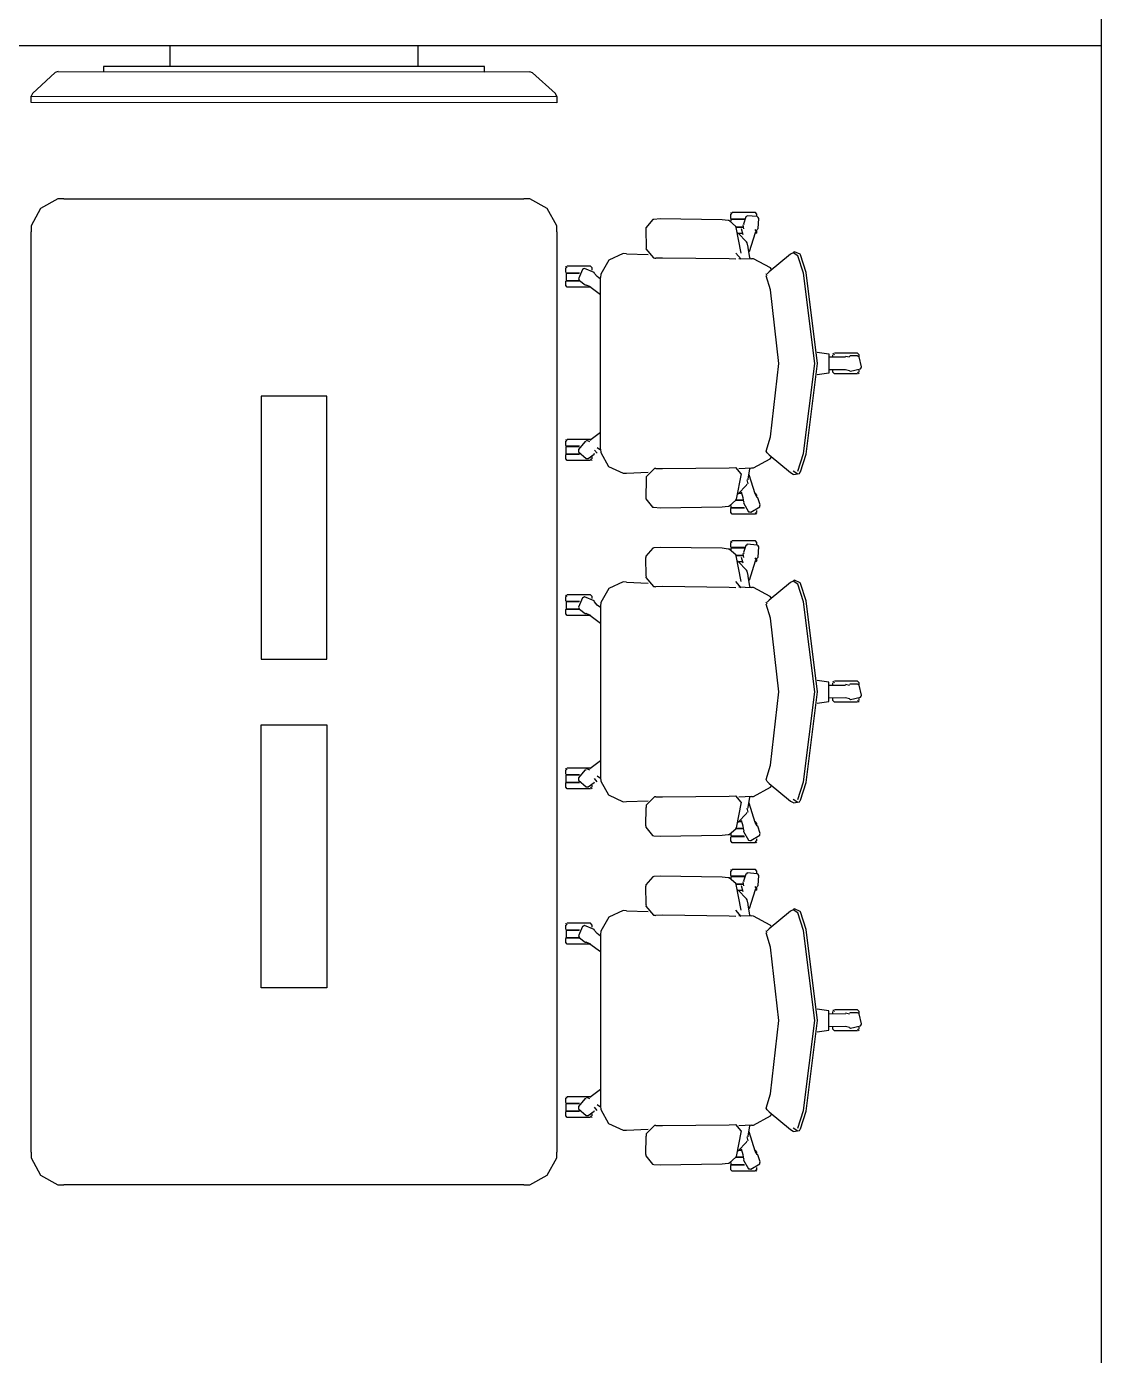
# Model space of a CAD drawing. Extents: x 0 to 23.4, y 0 to 16.5.
# Drawn here: x 5.038 to 5.682, y 9.321 to 10.117 of the extents above; entities that cross this region are included whole.
import ezdxf

# ---------------------------------------------------------------- set-up
doc = ezdxf.new("R2010")
doc.units = 0
doc.layers.get('0').update_dxf_attribs({"linetype": 'CONTINUOUS'})

msp = doc.modelspace()

# ---------------------------------------------------------------- linework, layer by layer
at = {"color": 0}
for points in [[(5.68158, 8.46924), (5.68158, 13.0227)], [(4.71425, 10.106), (5.68158, 10.106)], [(5.05669, 10.0904), (5.0549, 10.0898), (5.04124, 10.0773), (5.04042, 10.0756)], [(5.05669, 10.0904), (5.33914, 10.0903)], [(5.35536, 10.0755), (5.35454, 10.0772), (5.34088, 10.0897), (5.33914, 10.0903)], [(5.04042, 10.0756), (5.35536, 10.0755)], [(5.35536, 10.0755), (5.35536, 10.0717), (5.04042, 10.0718), (5.04042, 10.0756)], [(5.06011, 10.0141), (5.05658, 10.0141), (5.04617, 10.0084), (5.04042, 9.99794), (5.04042, 9.99442)], [(5.06011, 10.0141), (5.33567, 10.0141)], [(5.35536, 9.99442), (5.35536, 9.99794), (5.34956, 10.0084), (5.33914, 10.0141), (5.33567, 10.0141)], [(5.46044, 10.0049), (5.45953, 10.006)], [(5.45953, 10.0024), (5.45953, 10.0049)], [(5.47433, 10.006), (5.46044, 10.006)], [(5.47526, 10.0049), (5.47433, 10.006)], [(5.47526, 10.0038), (5.47526, 10.0049)], [(5.41357, 10.0018), (5.41282, 10.0017), (5.40864, 9.99681), (5.40875, 9.99604), (5.40875, 9.99604), (5.40875, 9.99593), (5.40875, 9.99593)], [(5.45806, 10.0011), (5.45437, 10.0015), (5.41726, 10.0021), (5.41357, 10.0018)], [(5.46278, 9.99701), (5.46262, 9.99761), (5.45861, 10.0011), (5.45806, 10.0011)], [(5.45979, 10.0022), (5.45953, 10.0024)], [(5.45979, 10.0022), (5.46778, 10.0022)], [(5.45979, 10.0019), (5.46767, 10.0019)], [(5.45979, 10.0007), (5.45979, 10.0019)], [(5.46262, 9.9975), (5.46733, 9.9975)], [(5.46268, 9.99724), (5.46733, 9.99724)], [(5.46582, 9.98167), (5.46278, 9.99701)], [(5.46733, 9.99615), (5.46707, 9.99853)], [(5.47542, 9.99588), (5.47592, 9.99636), (5.4764, 10.0024), (5.47597, 10.0029), (5.47547, 10.0035), (5.4694, 10.004), (5.46892, 10.0035), (5.46853, 10.0033), (5.46718, 9.99903), (5.46729, 9.99853)], [(5.04042, 9.44325), (5.04042, 9.99442)], [(5.35536, 9.99442), (5.35536, 9.44325)], [(5.40875, 9.99593), (5.40886, 9.98492)], [(5.46929, 9.98774), (5.46907, 9.9885), (5.46408, 9.99371), (5.46338, 9.99388)], [(5.46619, 9.99343), (5.46451, 9.99343)], [(5.46707, 9.99268), (5.46593, 9.99615)], [(5.47418, 9.99382), (5.47054, 9.98236)], [(5.47433, 9.99343), (5.47401, 9.99343)], [(5.47542, 9.99382), (5.47418, 9.99588)], [(5.47526, 9.99343), (5.47433, 9.99442)], [(5.47526, 9.99442), (5.47526, 9.99561)], [(5.39719, 9.98133), (5.39513, 9.98144), (5.38644, 9.97743), (5.38167, 9.96907), (5.38162, 9.96701), (5.38162, 9.96701), (5.38162, 9.96696), (5.38162, 9.96696)], [(5.39719, 9.98133), (5.4101, 9.98079)], [(5.40886, 9.98492), (5.40875, 9.98415), (5.41336, 9.97874), (5.41417, 9.97863), (5.41417, 9.97863), (5.41461, 9.97857), (5.41476, 9.97857)], [(5.46588, 9.97797), (5.46257, 9.98167)], [(5.46989, 9.98529), (5.46929, 9.98774)], [(5.47119, 9.97835), (5.47108, 9.97894), (5.47, 9.98475), (5.46989, 9.98529)], [(5.49685, 9.98193), (5.49544, 9.98107), (5.48258, 9.97049), (5.48144, 9.96924)], [(5.50125, 9.98058), (5.50108, 9.98096), (5.49783, 9.98242), (5.49744, 9.98226), (5.4974, 9.98226), (5.4969, 9.98199), (5.49685, 9.98193)], [(5.49968, 9.98004), (5.49685, 9.98193)], [(5.36165, 9.97276), (5.36068, 9.97379)], [(5.37549, 9.97379), (5.36165, 9.97379)], [(5.37646, 9.97276), (5.37549, 9.97379)], [(5.46257, 9.97797), (5.45856, 9.97814), (5.41872, 9.97863), (5.41476, 9.97857)], [(5.46446, 9.97846), (5.472, 9.97819)], [(5.484, 9.97185), (5.48329, 9.97282), (5.47319, 9.97825), (5.472, 9.97831)], [(5.49968, 9.85113), (5.50304, 9.86165), (5.50982, 9.91564), (5.50304, 9.96957), (5.49968, 9.98004)], [(5.50125, 9.85064), (5.50467, 9.86122), (5.5115, 9.91564), (5.50467, 9.97006), (5.50125, 9.98058)], [(5.36068, 9.97021), (5.36068, 9.97276)], [(5.36094, 9.96994), (5.36068, 9.97021)], [(5.36094, 9.96479), (5.36068, 9.96506)], [(5.36094, 9.96994), (5.36897, 9.96994)], [(5.36094, 9.96967), (5.36882, 9.96967)], [(5.36094, 9.96967), (5.36094, 9.96533)], [(5.36094, 9.96533), (5.36882, 9.96533)], [(5.36094, 9.96506), (5.36897, 9.96506)], [(5.37799, 9.96946), (5.37771, 9.97011), (5.37201, 9.97244), (5.37142, 9.97217), (5.37076, 9.9719), (5.36843, 9.96625), (5.36871, 9.9656), (5.36887, 9.96517), (5.37244, 9.96257), (5.37294, 9.96251)], [(5.37646, 9.97146), (5.37646, 9.97276)], [(5.37956, 9.96761), (5.37799, 9.96946)], [(5.38162, 9.96615), (5.37956, 9.96761)], [(5.38162, 9.86426), (5.38162, 9.96707)], [(5.48144, 9.96815), (5.48074, 9.96924)], [(5.48074, 9.86301), (5.48329, 9.87158), (5.48844, 9.91558), (5.48329, 9.95958), (5.48074, 9.96815)], [(5.36068, 9.96224), (5.36068, 9.96479)], [(5.36165, 9.96126), (5.36068, 9.96224)], [(5.37565, 9.96126), (5.36165, 9.96126)], [(5.37517, 9.96158), (5.37294, 9.96251)], [(5.37517, 9.96158), (5.38162, 9.95682)], [(5.51139, 9.92236), (5.51824, 9.92139), (5.51824, 9.90983), (5.51139, 9.90881)], [(5.52832, 9.91928), (5.51824, 9.91932)], [(5.5216, 9.92079), (5.52067, 9.92182)], [(5.52067, 9.91932), (5.52067, 9.92079)], [(5.53549, 9.92182), (5.5216, 9.92182)], [(5.53071, 9.91928), (5.52832, 9.91982)], [(5.53071, 9.91124), (5.53125, 9.91092), (5.53722, 9.91233), (5.5376, 9.91292), (5.53792, 9.91351), (5.53651, 9.91949), (5.53592, 9.91982), (5.53549, 9.92008), (5.53108, 9.92008), (5.53071, 9.91982)], [(5.5364, 9.92079), (5.53549, 9.92182)], [(5.5364, 9.9196), (5.5364, 9.92079)], [(5.52832, 9.91183), (5.51824, 9.91174)], [(5.52067, 9.91026), (5.52067, 9.91174)], [(5.5216, 9.90929), (5.52067, 9.91026)], [(5.53549, 9.90929), (5.5216, 9.90929)], [(5.53071, 9.91124), (5.52832, 9.91183)], [(5.5364, 9.90929), (5.53549, 9.91026)], [(5.5364, 9.91026), (5.5364, 9.91146)], [(5.36165, 9.86897), (5.36068, 9.86996)], [(5.37565, 9.86996), (5.36165, 9.86996)], [(5.37517, 9.86871), (5.37294, 9.86962)], [(5.37517, 9.86962), (5.38162, 9.8744)], [(5.36068, 9.86643), (5.36068, 9.86897)], [(5.36094, 9.86615), (5.36068, 9.86643)], [(5.36094, 9.86615), (5.36897, 9.86615)], [(5.36094, 9.86149), (5.36094, 9.86589)], [(5.36094, 9.86589), (5.36882, 9.86589)], [(5.37294, 9.86871), (5.37224, 9.86865), (5.36828, 9.86399), (5.36833, 9.86328), (5.36838, 9.86263), (5.37304, 9.85861), (5.37375, 9.85867), (5.37418, 9.85872), (5.37776, 9.86133), (5.37799, 9.86176)], [(5.37956, 9.86176), (5.37799, 9.86361)], [(5.38162, 9.86361), (5.37956, 9.86507)], [(5.38162, 9.86426), (5.38167, 9.86219), (5.38639, 9.85389), (5.39507, 9.84983), (5.39714, 9.84987), (5.39714, 9.84987), (5.39719, 9.84987), (5.39719, 9.84987)], [(5.48144, 9.86199), (5.48074, 9.86301)], [(5.48144, 9.86199), (5.48258, 9.86079), (5.49544, 9.85021), (5.49685, 9.84928)], [(5.36094, 9.861), (5.36068, 9.86122)], [(5.36068, 9.85846), (5.36068, 9.861)], [(5.36165, 9.85742), (5.36068, 9.85846)], [(5.36094, 9.86149), (5.36882, 9.86149)], [(5.36094, 9.86122), (5.36897, 9.86122)], [(5.37549, 9.85742), (5.36165, 9.85742)], [(5.37646, 9.85742), (5.37549, 9.85846)], [(5.37646, 9.85846), (5.37646, 9.85975)], [(5.472, 9.85303), (5.47314, 9.85308), (5.48324, 9.85851), (5.48394, 9.85943)], [(5.39719, 9.84987), (5.4101, 9.85042)], [(5.40886, 9.84631), (5.40875, 9.83524)], [(5.41476, 9.85265), (5.41396, 9.85271), (5.40886, 9.84771), (5.40886, 9.8469), (5.40886, 9.84679), (5.40886, 9.84646), (5.40886, 9.84631)], [(5.41476, 9.85265), (5.41872, 9.85265), (5.45856, 9.85314), (5.46257, 9.85325)], [(5.46588, 9.8495), (5.46257, 9.85325)], [(5.46582, 9.8495), (5.46278, 9.83421)], [(5.46446, 9.85271), (5.472, 9.85303)], [(5.46989, 9.84343), (5.46929, 9.84592)], [(5.46989, 9.84592), (5.47, 9.84651), (5.47108, 9.85232), (5.47119, 9.85286)], [(5.47418, 9.8374), (5.47054, 9.84885)], [(5.49968, 9.84928), (5.49685, 9.85113)], [(5.49685, 9.84928), (5.49718, 9.84907), (5.50065, 9.84972), (5.50092, 9.85004), (5.50092, 9.8501), (5.50119, 9.85058), (5.50125, 9.85064)], [(5.46338, 9.83735), (5.46408, 9.83757), (5.46907, 9.84272), (5.46929, 9.84343)], [(5.46619, 9.83778), (5.46451, 9.83778)], [(5.46707, 9.83507), (5.46593, 9.83854)], [(5.47433, 9.83778), (5.47401, 9.83778)], [(5.47526, 9.83675), (5.47433, 9.83778)], [(5.40875, 9.83524), (5.40864, 9.83453), (5.41271, 9.82954), (5.41347, 9.82943), (5.41347, 9.82943), (5.41357, 9.82943), (5.41357, 9.82943)], [(5.41357, 9.82943), (5.41726, 9.82915), (5.45437, 9.82969), (5.45806, 9.83008)], [(5.45806, 9.83008), (5.45861, 9.83014), (5.46262, 9.83365), (5.46278, 9.83421)], [(5.45979, 9.82932), (5.45979, 9.83051)], [(5.46262, 9.83371), (5.46733, 9.83371)], [(5.46268, 9.83393), (5.46733, 9.83393)], [(5.46733, 9.83268), (5.46707, 9.83507)], [(5.46729, 9.83268), (5.46712, 9.83203), (5.47026, 9.82676), (5.47097, 9.82661), (5.47163, 9.8265), (5.47689, 9.82969), (5.47706, 9.83035), (5.47715, 9.83083), (5.47575, 9.83507), (5.47542, 9.83535)], [(5.47542, 9.83535), (5.47418, 9.8374)], [(5.47526, 9.83556), (5.47526, 9.83675)], [(5.45979, 9.82878), (5.45953, 9.82904)], [(5.45953, 9.82622), (5.45953, 9.82878)], [(5.46044, 9.82525), (5.45953, 9.82622)], [(5.45979, 9.82932), (5.46767, 9.82932)], [(5.45979, 9.82904), (5.46778, 9.82904)], [(5.47433, 9.82525), (5.46044, 9.82525)], [(5.47526, 9.82525), (5.47433, 9.82622)], [(5.47526, 9.82622), (5.47526, 9.82742)], [(5.46044, 9.80826), (5.45953, 9.80925)], [(5.45953, 9.80572), (5.45953, 9.80826)], [(5.47433, 9.80925), (5.46044, 9.80925)], [(5.47542, 9.79915), (5.47592, 9.79964), (5.4764, 9.80578), (5.47597, 9.80626), (5.47547, 9.80681), (5.4694, 9.80729), (5.46892, 9.80681), (5.46853, 9.80653), (5.46718, 9.80231), (5.46729, 9.80181)], [(5.47526, 9.80826), (5.47433, 9.80925)], [(5.47526, 9.80707), (5.47526, 9.80826)], [(5.41357, 9.80507), (5.41282, 9.80501), (5.40864, 9.80007), (5.40875, 9.79932), (5.40875, 9.79932), (5.40875, 9.79926), (5.40875, 9.79926)], [(5.40886, 9.78819), (5.40875, 9.79926)], [(5.45806, 9.80442), (5.45437, 9.80485), (5.41726, 9.80539), (5.41357, 9.80507)], [(5.46278, 9.80029), (5.46262, 9.80089), (5.45861, 9.80442), (5.45806, 9.80442)], [(5.45979, 9.80544), (5.45953, 9.80572)], [(5.45979, 9.80544), (5.46778, 9.80544)], [(5.45979, 9.80399), (5.45979, 9.80518)], [(5.45979, 9.80518), (5.46767, 9.80518)], [(5.46262, 9.80078), (5.46733, 9.80078)], [(5.46268, 9.80057), (5.46733, 9.80057)], [(5.46582, 9.78494), (5.46278, 9.80029)], [(5.46707, 9.79596), (5.46593, 9.79943)], [(5.46733, 9.79943), (5.46707, 9.80181)], [(5.47542, 9.7971), (5.47418, 9.79915)], [(5.47526, 9.79775), (5.47526, 9.79893)], [(5.46929, 9.79107), (5.46907, 9.79183), (5.46408, 9.79699), (5.46338, 9.79715)], [(5.46619, 9.79671), (5.46451, 9.79671)], [(5.46989, 9.78857), (5.46929, 9.79107)], [(5.47418, 9.7971), (5.47054, 9.78564)], [(5.47433, 9.79671), (5.47401, 9.79671)], [(5.47526, 9.79671), (5.47433, 9.79775)], [(5.39719, 9.78461), (5.39513, 9.78472), (5.38644, 9.78071), (5.38167, 9.7724), (5.38162, 9.77029), (5.38162, 9.77029), (5.38162, 9.77024), (5.38162, 9.77024)], [(5.39719, 9.78461), (5.4101, 9.78407)], [(5.40886, 9.78819), (5.40875, 9.78743), (5.41336, 9.78201), (5.41417, 9.7819), (5.41417, 9.7819), (5.41461, 9.78185), (5.41476, 9.78185)], [(5.46588, 9.78125), (5.46257, 9.78494)], [(5.47119, 9.78162), (5.47108, 9.78222), (5.47, 9.78803), (5.46989, 9.78857)], [(5.49685, 9.78521), (5.49544, 9.78435), (5.48258, 9.77376), (5.48144, 9.77251)], [(5.50125, 9.78386), (5.50108, 9.78424), (5.49783, 9.78569), (5.49744, 9.78554), (5.4974, 9.78554), (5.4969, 9.78526), (5.49685, 9.78521)], [(5.49968, 9.78331), (5.49685, 9.78521)], [(5.49968, 9.65446), (5.50304, 9.66493), (5.50982, 9.71892), (5.50304, 9.77285), (5.49968, 9.78331)], [(5.50125, 9.65392), (5.50467, 9.6645), (5.5115, 9.71892), (5.50467, 9.77333), (5.50125, 9.78386)], [(5.36165, 9.77604), (5.36068, 9.77707)], [(5.36068, 9.77349), (5.36068, 9.77604)], [(5.37549, 9.77707), (5.36165, 9.77707)], [(5.37799, 9.77274), (5.37771, 9.77339), (5.37201, 9.77572), (5.37142, 9.77544), (5.37076, 9.77518), (5.36843, 9.76953), (5.36871, 9.76888), (5.36887, 9.76844), (5.37244, 9.76585), (5.37294, 9.76579)], [(5.37646, 9.77604), (5.37549, 9.77707)], [(5.37646, 9.77474), (5.37646, 9.77604)], [(5.46257, 9.78125), (5.45856, 9.78142), (5.41872, 9.7819), (5.41476, 9.78185)], [(5.46446, 9.78179), (5.472, 9.78147)], [(5.48394, 9.77507), (5.48324, 9.77604), (5.47314, 9.78142), (5.472, 9.78147)], [(5.36094, 9.77322), (5.36068, 9.77349)], [(5.36094, 9.76807), (5.36068, 9.76833)], [(5.36068, 9.76551), (5.36068, 9.76807)], [(5.36094, 9.77322), (5.36897, 9.77322)], [(5.36094, 9.773), (5.36094, 9.76861)], [(5.36094, 9.773), (5.36882, 9.773)], [(5.36094, 9.76861), (5.36882, 9.76861)], [(5.36094, 9.76833), (5.36897, 9.76833)], [(5.37956, 9.77089), (5.37799, 9.77274)], [(5.38162, 9.76942), (5.37956, 9.77089)], [(5.38162, 9.77024), (5.38162, 9.66743)], [(5.48144, 9.77143), (5.48074, 9.77251)], [(5.48074, 9.66635), (5.48329, 9.67492), (5.48844, 9.71892), (5.48329, 9.76292), (5.48074, 9.77143)], [(5.36165, 9.76454), (5.36068, 9.76551)], [(5.37565, 9.76454), (5.36165, 9.76454)], [(5.37517, 9.76486), (5.37294, 9.76579)], [(5.37517, 9.76486), (5.38162, 9.7601)], [(5.51139, 9.71213), (5.51824, 9.71311), (5.51824, 9.72467), (5.51139, 9.72569)], [(5.52832, 9.72265), (5.51824, 9.72276)], [(5.5216, 9.72424), (5.52067, 9.72521)], [(5.52067, 9.72276), (5.52067, 9.72424)], [(5.53549, 9.72521), (5.5216, 9.72521)], [(5.53071, 9.72265), (5.52832, 9.72325)], [(5.53071, 9.71468), (5.53125, 9.71436), (5.53722, 9.71576), (5.5376, 9.71636), (5.53792, 9.71696), (5.53651, 9.72293), (5.53592, 9.72325), (5.53549, 9.72353), (5.53108, 9.72353), (5.53071, 9.72325)], [(5.5364, 9.72424), (5.53549, 9.72521)], [(5.5364, 9.72304), (5.5364, 9.72424)], [(5.52832, 9.71522), (5.51824, 9.71517)], [(5.52067, 9.71371), (5.52067, 9.71517)], [(5.5216, 9.71268), (5.52067, 9.71371)], [(5.53549, 9.71268), (5.5216, 9.71268)], [(5.53071, 9.71468), (5.52832, 9.71522)], [(5.5364, 9.71268), (5.53549, 9.71371)], [(5.5364, 9.71371), (5.5364, 9.7149)], [(5.36165, 9.67225), (5.36068, 9.67324)], [(5.36068, 9.66971), (5.36068, 9.67225)], [(5.37565, 9.67324), (5.36165, 9.67324)], [(5.37294, 9.67199), (5.37224, 9.67193), (5.36828, 9.66732), (5.36833, 9.66661), (5.36838, 9.66596), (5.37304, 9.66194), (5.37375, 9.662), (5.37418, 9.66206), (5.37776, 9.66461), (5.37799, 9.66504)], [(5.37517, 9.67199), (5.37294, 9.6729)], [(5.37517, 9.6729), (5.38162, 9.67768)], [(5.36094, 9.66943), (5.36068, 9.66971)], [(5.36094, 9.66428), (5.36068, 9.66456)], [(5.36068, 9.66174), (5.36068, 9.66428)], [(5.36094, 9.66943), (5.36897, 9.66943)], [(5.36094, 9.66917), (5.36882, 9.66917)], [(5.36094, 9.66482), (5.36094, 9.66917)], [(5.36094, 9.66482), (5.36882, 9.66482)], [(5.36094, 9.66456), (5.36897, 9.66456)], [(5.37646, 9.66174), (5.37646, 9.66303)], [(5.37956, 9.66504), (5.37799, 9.66689)], [(5.38162, 9.66689), (5.37956, 9.66835)], [(5.38162, 9.66754), (5.38167, 9.66547), (5.38639, 9.65717), (5.39507, 9.6531), (5.39714, 9.65315), (5.39714, 9.65315), (5.39719, 9.65315), (5.39719, 9.65315)], [(5.472, 9.65619), (5.47319, 9.65625), (5.48329, 9.66174), (5.484, 9.66265)], [(5.48144, 9.66525), (5.48074, 9.66635)], [(5.48144, 9.66525), (5.48258, 9.66407), (5.49544, 9.65349), (5.49685, 9.65256)], [(5.36165, 9.66069), (5.36068, 9.66174)], [(5.37549, 9.66069), (5.36165, 9.66069)], [(5.37646, 9.66069), (5.37549, 9.66174)], [(5.41476, 9.65593), (5.41396, 9.65597), (5.40886, 9.65099), (5.40886, 9.65018), (5.40886, 9.65007), (5.40886, 9.64974), (5.40886, 9.64958)], [(5.41476, 9.65593), (5.41872, 9.65593), (5.45856, 9.65642), (5.46257, 9.65653)], [(5.46588, 9.65283), (5.46257, 9.65653)], [(5.46446, 9.65603), (5.472, 9.65631)], [(5.46989, 9.64919), (5.47, 9.64979), (5.47108, 9.6556), (5.47119, 9.65614)], [(5.39719, 9.65315), (5.4101, 9.65369)], [(5.40875, 9.63857), (5.40886, 9.64958)], [(5.46582, 9.65283), (5.46278, 9.63747)], [(5.46338, 9.64063), (5.46408, 9.64085), (5.46907, 9.64606), (5.46929, 9.64675)], [(5.46989, 9.64675), (5.46929, 9.64919)], [(5.47418, 9.64068), (5.47054, 9.65213)], [(5.49968, 9.65256), (5.49685, 9.65446)], [(5.49685, 9.65256), (5.49718, 9.65235), (5.50065, 9.653), (5.50092, 9.65332), (5.50092, 9.65338), (5.50119, 9.65386), (5.50125, 9.65392)], [(5.46619, 9.64106), (5.46451, 9.64106)], [(5.46707, 9.63835), (5.46593, 9.64182)], [(5.47433, 9.64106), (5.47401, 9.64106)], [(5.47542, 9.63861), (5.47418, 9.64068)], [(5.47526, 9.64008), (5.47433, 9.64106)], [(5.47526, 9.63883), (5.47526, 9.64008)], [(5.40875, 9.63857), (5.40864, 9.63786), (5.41271, 9.63282), (5.41347, 9.63271), (5.41347, 9.63271), (5.41357, 9.63271), (5.41357, 9.63271)], [(5.41357, 9.63271), (5.41726, 9.63243), (5.45437, 9.63297), (5.45806, 9.63342)], [(5.45806, 9.63342), (5.45861, 9.63346), (5.46262, 9.63693), (5.46278, 9.63747)], [(5.45979, 9.63211), (5.45953, 9.63232)], [(5.45953, 9.62956), (5.45953, 9.63211)], [(5.45979, 9.6326), (5.45979, 9.63379)], [(5.45979, 9.6326), (5.46767, 9.6326)], [(5.45979, 9.63232), (5.46778, 9.63232)], [(5.46262, 9.63699), (5.46733, 9.63699)], [(5.46268, 9.63726), (5.46733, 9.63726)], [(5.46733, 9.63596), (5.46707, 9.63835)], [(5.46729, 9.63596), (5.46712, 9.63531), (5.47026, 9.6301), (5.47097, 9.62993), (5.47163, 9.62978), (5.47689, 9.63297), (5.47706, 9.63362), (5.47715, 9.63411), (5.47575, 9.63835), (5.47542, 9.63861)], [(5.47526, 9.62956), (5.47526, 9.63075)], [(5.46044, 9.62853), (5.45953, 9.62956)], [(5.47433, 9.62853), (5.46044, 9.62853)], [(5.47526, 9.62853), (5.47433, 9.62956)], [(5.41357, 9.60824), (5.41282, 9.60818), (5.40864, 9.60325), (5.40875, 9.60249), (5.40875, 9.60249), (5.40875, 9.60243), (5.40875, 9.60243)], [(5.45806, 9.60753), (5.45437, 9.60796), (5.41726, 9.60856), (5.41357, 9.60824)], [(5.46278, 9.60346), (5.46262, 9.60406), (5.45861, 9.60753), (5.45806, 9.60753)], [(5.46044, 9.61139), (5.45953, 9.61242)], [(5.45953, 9.60883), (5.45953, 9.61139)], [(5.45979, 9.60861), (5.45953, 9.60883)], [(5.45979, 9.60861), (5.46778, 9.60861)], [(5.45979, 9.60715), (5.45979, 9.60835)], [(5.45979, 9.60835), (5.46767, 9.60835)], [(5.47433, 9.61242), (5.46044, 9.61242)], [(5.47542, 9.60232), (5.47592, 9.60281), (5.4764, 9.60894), (5.47597, 9.60943), (5.47547, 9.60997), (5.4694, 9.61046), (5.46892, 9.60997), (5.46853, 9.60969), (5.46718, 9.60547), (5.46729, 9.60499)], [(5.47526, 9.61139), (5.47433, 9.61242)], [(5.47526, 9.61019), (5.47526, 9.61139)], [(5.40886, 9.59136), (5.40875, 9.60243)], [(5.46262, 9.60394), (5.46733, 9.60394)], [(5.46268, 9.60368), (5.46733, 9.60368)], [(5.46582, 9.58811), (5.46278, 9.60346)], [(5.46929, 9.59424), (5.46907, 9.595), (5.46408, 9.60015), (5.46338, 9.60032)], [(5.46619, 9.59987), (5.46451, 9.59987)], [(5.46707, 9.59913), (5.46593, 9.6026)], [(5.46733, 9.6026), (5.46707, 9.60499)], [(5.47418, 9.60026), (5.47054, 9.58882)], [(5.47433, 9.59987), (5.47401, 9.59987)], [(5.47542, 9.60026), (5.47418, 9.60232)], [(5.47526, 9.59987), (5.47433, 9.60086)], [(5.47526, 9.60086), (5.47526, 9.60211)], [(5.40886, 9.59136), (5.40875, 9.5906), (5.41336, 9.58518), (5.41417, 9.58507), (5.41417, 9.58507), (5.41461, 9.58501), (5.41476, 9.58501)], [(5.46989, 9.59174), (5.46929, 9.59424)], [(5.47119, 9.58479), (5.47108, 9.58539), (5.47, 9.59119), (5.46989, 9.59174)], [(5.39719, 9.58778), (5.39513, 9.58789), (5.38644, 9.58388), (5.38167, 9.57553), (5.38162, 9.57346), (5.38162, 9.57346), (5.38162, 9.5734), (5.38162, 9.5734)], [(5.39719, 9.58778), (5.4101, 9.58724)], [(5.46257, 9.58442), (5.45856, 9.58458), (5.41872, 9.58507), (5.41476, 9.58501)], [(5.46588, 9.58442), (5.46257, 9.58811)], [(5.46446, 9.58496), (5.472, 9.58464)], [(5.48394, 9.57824), (5.48324, 9.57921), (5.47314, 9.58458), (5.472, 9.58464)], [(5.49685, 9.58837), (5.49544, 9.58751), (5.48258, 9.57693), (5.48144, 9.57568)], [(5.50125, 9.58703), (5.50108, 9.5874), (5.49783, 9.58886), (5.49744, 9.58871), (5.4974, 9.58871), (5.4969, 9.58843), (5.49685, 9.58837)], [(5.49968, 9.58649), (5.49685, 9.58837)], [(5.49968, 9.45762), (5.50304, 9.4681), (5.50982, 9.52208), (5.50304, 9.57601), (5.49968, 9.58649)], [(5.50125, 9.45708), (5.50467, 9.46767), (5.5115, 9.52208), (5.50467, 9.5765), (5.50125, 9.58703)], [(5.36165, 9.57921), (5.36068, 9.58024)], [(5.36068, 9.57667), (5.36068, 9.57921)], [(5.36094, 9.57639), (5.36068, 9.57667)], [(5.36094, 9.57639), (5.36897, 9.57639)], [(5.36094, 9.57611), (5.36094, 9.57178)], [(5.36094, 9.57611), (5.36882, 9.57611)], [(5.37549, 9.58024), (5.36165, 9.58024)], [(5.37799, 9.5759), (5.37771, 9.57656), (5.37201, 9.57889), (5.37142, 9.57861), (5.37076, 9.57835), (5.36843, 9.57269), (5.36871, 9.57206), (5.36887, 9.57161), (5.37244, 9.56901), (5.37294, 9.56896)], [(5.37646, 9.57921), (5.37549, 9.58024)], [(5.37646, 9.5779), (5.37646, 9.57921)], [(5.37956, 9.57406), (5.37799, 9.5759)], [(5.48144, 9.5746), (5.48074, 9.57568)], [(5.36094, 9.57124), (5.36068, 9.5715)], [(5.36068, 9.56868), (5.36068, 9.57124)], [(5.36165, 9.56771), (5.36068, 9.56868)], [(5.36094, 9.57178), (5.36882, 9.57178)], [(5.36094, 9.5715), (5.36897, 9.5715)], [(5.37565, 9.56771), (5.36165, 9.56771)], [(5.37517, 9.56803), (5.37294, 9.56896)], [(5.37517, 9.56803), (5.38162, 9.56326)], [(5.38162, 9.5726), (5.37956, 9.57406)], [(5.38162, 9.5734), (5.38162, 9.4706)], [(5.48074, 9.46951), (5.48329, 9.47808), (5.48844, 9.52208), (5.48329, 9.56603), (5.48074, 9.5746)], [(5.51139, 9.51525), (5.51824, 9.51628), (5.51824, 9.52783), (5.51139, 9.52881)], [(5.5216, 9.5274), (5.52067, 9.52838)], [(5.52067, 9.52587), (5.52067, 9.5274)], [(5.53549, 9.52838), (5.5216, 9.52838)], [(5.5364, 9.5274), (5.53549, 9.52838)], [(5.5364, 9.52621), (5.5364, 9.5274)], [(5.52832, 9.52582), (5.51824, 9.52593)], [(5.53071, 9.52582), (5.52832, 9.52636)], [(5.53071, 9.51785), (5.53125, 9.51753), (5.53722, 9.51893), (5.5376, 9.51947), (5.53792, 9.52007), (5.53651, 9.52604), (5.53592, 9.52636), (5.53549, 9.52664), (5.53108, 9.52664), (5.53071, 9.52636)], [(5.52832, 9.51839), (5.51824, 9.51828)], [(5.52067, 9.51688), (5.52067, 9.51833)], [(5.5216, 9.51585), (5.52067, 9.51688)], [(5.53549, 9.51585), (5.5216, 9.51585)], [(5.53071, 9.51785), (5.52832, 9.51839)], [(5.5364, 9.51585), (5.53549, 9.51688)], [(5.5364, 9.51688), (5.5364, 9.51807)], [(5.37517, 9.47607), (5.38162, 9.48085)], [(5.36165, 9.47542), (5.36068, 9.4764)], [(5.36068, 9.47288), (5.36068, 9.47542)], [(5.36094, 9.4726), (5.36068, 9.47288)], [(5.36094, 9.4726), (5.36897, 9.4726)], [(5.36094, 9.47233), (5.36882, 9.47233)], [(5.36094, 9.46793), (5.36094, 9.47233)], [(5.37565, 9.4764), (5.36165, 9.4764)], [(5.37294, 9.47515), (5.37224, 9.4751), (5.36828, 9.47043), (5.36833, 9.46972), (5.36838, 9.46907), (5.37304, 9.46511), (5.37375, 9.46517), (5.37418, 9.46522), (5.37776, 9.46778), (5.37799, 9.46821)], [(5.37517, 9.47515), (5.37294, 9.47607)], [(5.38162, 9.47006), (5.37956, 9.47151)], [(5.36094, 9.46744), (5.36068, 9.46772)], [(5.36068, 9.4649), (5.36068, 9.46744)], [(5.36165, 9.46386), (5.36068, 9.4649)], [(5.36094, 9.46793), (5.36882, 9.46793)], [(5.36094, 9.46772), (5.36897, 9.46772)], [(5.37549, 9.46386), (5.36165, 9.46386)], [(5.37646, 9.46386), (5.37549, 9.4649)], [(5.37646, 9.4649), (5.37646, 9.46619)], [(5.37956, 9.46821), (5.37799, 9.47006)], [(5.38162, 9.47071), (5.38167, 9.46864), (5.38639, 9.46035), (5.39507, 9.45628), (5.39714, 9.45632), (5.39714, 9.45632), (5.39719, 9.45632), (5.39719, 9.45632)], [(5.472, 9.45936), (5.47319, 9.45942), (5.48329, 9.4649), (5.484, 9.46582)], [(5.48144, 9.46843), (5.48074, 9.46951)], [(5.48144, 9.46843), (5.48258, 9.46724), (5.49544, 9.45665), (5.49685, 9.45574)], [(5.39719, 9.45632), (5.4101, 9.45688)], [(5.41476, 9.4591), (5.41396, 9.45915), (5.40886, 9.45415), (5.40886, 9.45335), (5.40886, 9.45324), (5.40886, 9.4529), (5.40886, 9.45275)], [(5.41476, 9.4591), (5.41872, 9.4591), (5.45856, 9.45958), (5.46257, 9.45969)], [(5.46588, 9.456), (5.46257, 9.45969)], [(5.46582, 9.456), (5.46278, 9.44065)], [(5.46446, 9.45915), (5.472, 9.45947)], [(5.46989, 9.45236), (5.47, 9.45296), (5.47108, 9.45876), (5.47119, 9.45931)], [(5.49968, 9.45574), (5.49685, 9.45762)], [(5.49685, 9.45574), (5.49718, 9.45551), (5.50065, 9.45617), (5.50092, 9.45649), (5.50092, 9.45654), (5.50119, 9.45703), (5.50125, 9.45708)], [(5.40875, 9.44168), (5.40886, 9.45275)], [(5.46338, 9.44379), (5.46408, 9.44401), (5.46907, 9.44917), (5.46929, 9.44987)], [(5.46989, 9.44987), (5.46929, 9.45236)], [(5.47418, 9.44385), (5.47054, 9.45529)], [(5.04042, 9.44325), (5.04042, 9.43978), (5.04617, 9.42936), (5.05658, 9.42356), (5.06011, 9.42356)], [(5.33567, 9.42356), (5.33914, 9.42356), (5.34956, 9.42936), (5.35536, 9.43978), (5.35536, 9.44325)], [(5.40875, 9.44168), (5.40864, 9.44097), (5.41271, 9.43599), (5.41347, 9.43588), (5.41347, 9.43588), (5.41357, 9.43588), (5.41357, 9.43588)], [(5.45806, 9.43658), (5.45861, 9.43664), (5.46262, 9.44011), (5.46278, 9.44065)], [(5.46262, 9.44015), (5.46733, 9.44015)], [(5.46268, 9.44043), (5.46733, 9.44043)], [(5.46619, 9.44422), (5.46451, 9.44422)], [(5.46707, 9.44151), (5.46593, 9.44499)], [(5.46733, 9.43913), (5.46707, 9.44151)], [(5.46729, 9.43913), (5.46712, 9.43847), (5.47026, 9.43326), (5.47097, 9.43311), (5.47163, 9.43294), (5.47689, 9.43614), (5.47706, 9.43679), (5.47715, 9.43728), (5.47575, 9.44151), (5.47542, 9.44179)], [(5.47433, 9.44422), (5.47401, 9.44422)], [(5.47542, 9.44179), (5.47418, 9.44385)], [(5.47526, 9.44319), (5.47433, 9.44422)], [(5.47526, 9.442), (5.47526, 9.44319)], [(5.41357, 9.43588), (5.41726, 9.4356), (5.45437, 9.43614), (5.45806, 9.43658)], [(5.45979, 9.43522), (5.45953, 9.43549)], [(5.45953, 9.43267), (5.45953, 9.43522)], [(5.46044, 9.43169), (5.45953, 9.43267)], [(5.45979, 9.43576), (5.45979, 9.43696)], [(5.45979, 9.43576), (5.46767, 9.43576)], [(5.45979, 9.43549), (5.46778, 9.43549)], [(5.47526, 9.43169), (5.47433, 9.43267)], [(5.47526, 9.43267), (5.47526, 9.43392)], [(5.47433, 9.43169), (5.46044, 9.43169)], [(5.33567, 9.42356), (5.06011, 9.42356)]]:
    msp.add_lwpolyline(points, dxfattribs=at)
for points in [[(5.12381, 10.106), (5.27203, 10.1059), (5.27203, 10.0935), (5.12375, 10.0935), (5.12381, 10.106)], [(5.08376, 10.0904), (5.31201, 10.0903), (5.31201, 10.0935), (5.08376, 10.0935), (5.08376, 10.0904)], [(5.17822, 9.896), (5.17822, 9.7385), (5.21761, 9.7385), (5.21761, 9.896), (5.17822, 9.896)], [(5.17822, 9.54167), (5.17822, 9.69917), (5.21761, 9.69917), (5.21761, 9.54167), (5.17822, 9.54167)]]:
    msp.add_lwpolyline(points, close=True, dxfattribs=at)

doc.saveas('drawing.dxf')
